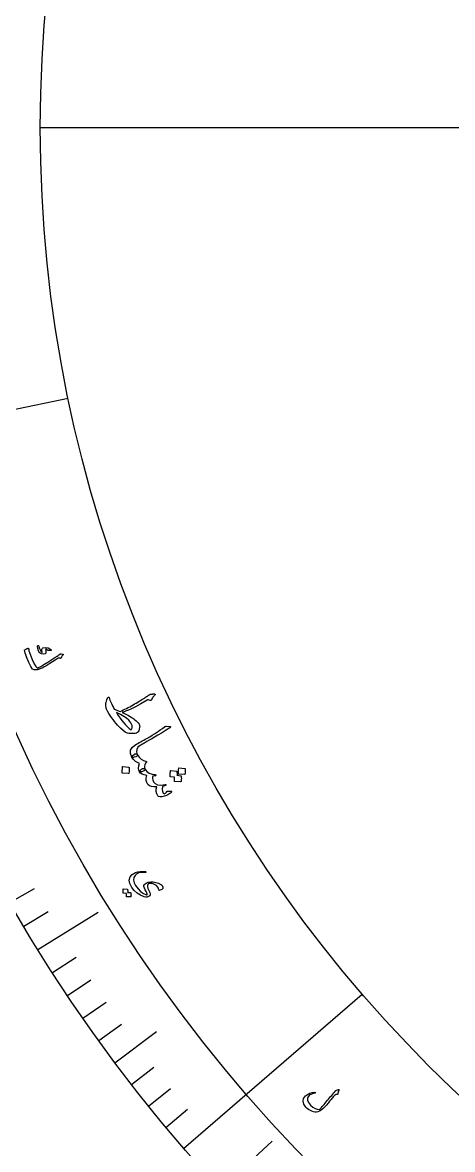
# Model space of a CAD drawing. Header units: millimetres. Extents: x -93 to 93, y -93 to 102.
# Drawn here: x -63.3 to -43, y -48.1 to 4.9 of the extents above; entities that cross this region are included whole.
import ezdxf

# ---------------------------------------------------------------- set-up
doc = ezdxf.new("R2010")
doc.units = ezdxf.units.MM
for name, color, linetype in [('CUT_OUTER', 1, 'Continuous'), ('ENGRAVE', 7, 'Continuous'), ('ENGRAVE_FINE', 8, 'Continuous'), ('TEXT', 5, 'Continuous')]:
    doc.layers.add(name, color=color, linetype=linetype)

msp = doc.modelspace()

# ---------------------------------------------------------------- linework, layer by layer
at = {"layer": 'CUT_OUTER'}
msp.add_arc((0.0002, -0.0002), 92.4998, 179.916824, 0.000097, dxfattribs=at)
at = {"layer": 'ENGRAVE'}
for points in [[(-62.4375, 0), (62.4375, 0)], [(-71.9938, -14.9885), (-61.1268, -12.7261)], [(-62.5533, -38.6632), (-59.7207, -36.9125)], [(-55.6944, -48.0198), (-47.2877, -40.7715)], [(-58.9286, -43.9908), (-56.9717, -42.5299)], [(-53.9708, -49.9491), (-51.5269, -47.6873)]]:
    msp.add_lwpolyline(points, dxfattribs=at)
for radius in [90.65, 90.65, 88.2219, 83.7125, 83.7125, 80.1513, 73.5375, 73.5375, 69.6525, 62.4375, 62.4375]:
    msp.add_circle((0, 0), radius, dxfattribs=at)
at = {"layer": 'ENGRAVE_FINE'}
for points in [[(-63.868, -36.4506), (-62.7111, -35.7903)], [(-63.2205, -37.5624), (-62.0754, -36.882)], [(-61.8666, -39.7528), (-60.746, -39.0327)], [(-61.1606, -40.8307), (-60.0528, -40.0911)], [(-60.4355, -41.8965), (-59.3408, -41.1376)], [(-59.6914, -42.95), (-58.6102, -42.172)], [(-58.1472, -45.0185), (-57.094, -44.203)], [(-57.3476, -46.0328), (-56.3089, -45.199)], [(-56.5299, -47.0333), (-55.506, -46.1814)]]:
    msp.add_lwpolyline(points, dxfattribs=at)
at = {"layer": 'TEXT'}
for points in [[(-61.9237, -24.5756), (-61.9227, -24.5794), (-61.9229, -24.5831), (-61.9243, -24.5867), (-61.9269, -24.5902), (-61.9296, -24.5921), (-61.9328, -24.5937), (-61.9364, -24.5948), (-61.9405, -24.5956), (-62.0594, -24.5961), (-62.0717, -24.5953), (-62.0818, -24.5933), (-62.0895, -24.5901), (-62.0949, -24.5857), (-62.1114, -24.5643), (-62.1286, -24.5473), (-62.1466, -24.5348), (-62.1654, -24.5268), (-62.1735, -24.5269), (-62.1796, -24.5335), (-62.1837, -24.5465), (-62.1858, -24.566), (-62.1853, -24.5783), (-62.1844, -24.5908), (-62.1832, -24.6036), (-62.1815, -24.6167), (-62.1794, -24.6301), (-62.1768, -24.644), (-62.1738, -24.6585), (-62.1702, -24.6735), (-62.1713, -24.7305), (-62.2072, -24.7629), (-62.2779, -24.7706), (-62.3834, -24.7536), (-62.4171, -24.7426), (-62.445, -24.7299), (-62.4671, -24.7155), (-62.4835, -24.6993), (-62.4965, -24.6795), (-62.5101, -24.6505), (-62.5242, -24.6121), (-62.5389, -24.5645), (-62.5458, -24.54), (-62.5516, -24.5164), (-62.5561, -24.4937), (-62.5594, -24.472), (-62.5619, -24.4513), (-62.5639, -24.4318), (-62.5654, -24.4136), (-62.5665, -24.3966), (-62.5649, -24.3852), (-62.5615, -24.3762), (-62.5564, -24.3696), (-62.5495, -24.3654), (-62.5413, -24.3636), (-62.5344, -24.3651), (-62.5288, -24.3699), (-62.5244, -24.3779), (-62.512, -24.4042), (-62.4985, -24.4342), (-62.4838, -24.4679), (-62.4678, -24.5053), (-62.438, -24.5751), (-62.4121, -24.6286), (-62.39, -24.6657), (-62.3718, -24.6864), (-62.3683, -24.6886), (-62.3646, -24.6891), (-62.3607, -24.6879), (-62.3567, -24.6849), (-62.3546, -24.6821), (-62.3533, -24.6779), (-62.3528, -24.6724), (-62.3531, -24.6656), (-62.3616, -24.6042), (-62.3641, -24.5781), (-62.3632, -24.5546), (-62.3591, -24.5337), (-62.3517, -24.5155), (-62.3412, -24.4984), (-62.3285, -24.4858), (-62.3136, -24.4775), (-62.2963, -24.4737), (-62.1726, -24.4657), (-62.0693, -24.48), (-61.9864, -24.5166), (-61.9237, -24.5756)], [(-61.3667, -24.7979), (-61.3831, -24.817), (-61.3982, -24.8361), (-61.4121, -24.8553), (-61.4247, -24.8745), (-61.4359, -24.8938), (-61.4458, -24.9135), (-61.4542, -24.9334), (-61.4613, -24.9536), (-61.4664, -24.9623), (-61.4742, -24.9677), (-61.4848, -24.9698), (-61.4981, -24.9685), (-61.5701, -24.9578), (-61.5777, -24.957), (-61.584, -24.9568), (-61.589, -24.9571), (-61.5925, -24.958), (-61.7368, -25.053), (-61.8675, -25.138), (-61.9846, -25.2129), (-62.0883, -25.2776), (-62.1784, -25.332), (-62.255, -25.3758), (-62.3179, -25.4091), (-62.3672, -25.4317), (-62.462, -25.4704), (-62.4927, -25.4809), (-62.5242, -25.4901), (-62.5563, -25.4978), (-62.5892, -25.5042), (-62.6228, -25.509), (-62.6573, -25.5121), (-62.6926, -25.5136), (-62.7286, -25.5134), (-62.7983, -25.4735), (-62.8816, -25.3568), (-62.9783, -25.1634), (-63.0875, -24.8929), (-63.118, -24.8069), (-63.1439, -24.7266), (-63.1653, -24.6518), (-63.1822, -24.5825), (-63.182, -24.5756), (-63.1798, -24.5698), (-63.1759, -24.5653), (-63.17, -24.562), (-63.1409, -24.5487), (-63.1143, -24.5367), (-63.0902, -24.5262), (-63.0687, -24.517), (-63.0495, -24.5092), (-63.0323, -24.5026), (-63.0172, -24.4972), (-63.0041, -24.493), (-62.9966, -24.4911), (-62.9916, -24.4921), (-62.989, -24.496), (-62.989, -24.5029), (-62.985, -24.5539), (-62.9722, -24.6166), (-62.9505, -24.691), (-62.9198, -24.7772), (-62.8192, -25.0309), (-62.7278, -25.2243), (-62.6464, -25.3575), (-62.5751, -25.4307), (-62.5163, -25.4066), (-62.4141, -25.3511), (-62.2686, -25.2644), (-62.0796, -25.1464), (-61.891, -25.0269), (-61.7484, -24.936), (-61.6521, -24.8737), (-61.602, -24.8398), (-61.5885, -24.83), (-61.5759, -24.8209), (-61.5641, -24.8124), (-61.5532, -24.8045), (-61.5433, -24.7974), (-61.5345, -24.7909), (-61.5268, -24.7852), (-61.5202, -24.7802), (-61.5054, -24.7704), (-61.4903, -24.7637), (-61.4746, -24.7602), (-61.4586, -24.7598), (-61.3704, -24.7662), (-61.3643, -24.7672), (-61.3597, -24.7691), (-61.3567, -24.7719), (-61.3554, -24.7756), (-61.3561, -24.7812), (-61.3582, -24.7867), (-61.3617, -24.7923), (-61.3667, -24.7979)], [(-57.2346, -26.6497), (-57.1976, -26.6485), (-57.1648, -26.6475), (-57.1362, -26.6468), (-57.1117, -26.6464), (-57.0918, -26.6461), (-57.0765, -26.6459), (-57.0659, -26.6458), (-57.0601, -26.6458), (-57.0517, -26.6476), (-57.0446, -26.6512), (-57.0388, -26.6567), (-57.0343, -26.6641), (-57.0324, -26.671), (-57.033, -26.6778), (-57.0364, -26.6846), (-57.0423, -26.6914), (-57.0716, -26.7229), (-57.0974, -26.7509), (-57.1196, -26.7757), (-57.1381, -26.797), (-57.1456, -26.8078), (-57.1534, -26.8198), (-57.1614, -26.833), (-57.1698, -26.8474), (-57.1784, -26.8632), (-57.1872, -26.8805), (-57.196, -26.8994), (-57.205, -26.9198), (-57.2165, -26.9353), (-57.2303, -26.9452), (-57.2463, -26.9494), (-57.2646, -26.9478), (-57.3603, -26.9283), (-57.3751, -26.9266), (-57.3892, -26.9275), (-57.4025, -26.931), (-57.415, -26.9371), (-57.7144, -27.1108), (-57.9591, -27.2472), (-58.1491, -27.346), (-58.2846, -27.4071), (-58.3362, -27.4278), (-58.3835, -27.4463), (-58.4264, -27.4624), (-58.465, -27.4763), (-58.4994, -27.4881), (-58.5298, -27.4977), (-58.5562, -27.5053), (-58.5786, -27.5107), (-58.4739, -27.565), (-58.3784, -27.6159), (-58.2922, -27.6634), (-58.2152, -27.7076), (-58.1474, -27.7483), (-58.0888, -27.7852), (-58.0392, -27.8185), (-57.9988, -27.848), (-57.933, -27.9035), (-57.8764, -27.9577), (-57.829, -28.0107), (-57.7909, -28.0624), (-57.7754, -28.0921), (-57.7658, -28.1264), (-57.7623, -28.1654), (-57.7648, -28.2091), (-57.7799, -28.3006), (-57.8022, -28.3731), (-57.8315, -28.4267), (-57.868, -28.4612), (-57.9164, -28.4839), (-57.9758, -28.4993), (-58.0462, -28.5075), (-58.1275, -28.5084), (-58.2097, -28.505), (-58.2796, -28.4989), (-58.3372, -28.4903), (-58.3825, -28.4792), (-58.45, -28.4438), (-58.5421, -28.3712), (-58.6586, -28.2611), (-58.7993, -28.1133), (-58.874, -28.0289), (-58.9462, -27.9413), (-59.0158, -27.8504), (-59.0829, -27.7563), (-59.1474, -27.6593), (-59.2093, -27.56), (-59.2686, -27.4583), (-59.3253, -27.3543), (-59.3355, -27.3114), (-59.3434, -27.2699), (-59.349, -27.2296), (-59.3522, -27.1907), (-59.3532, -27.1528), (-59.3521, -27.1155), (-59.3491, -27.0788), (-59.344, -27.0428), (-59.3307, -26.9775), (-59.3136, -26.9205), (-59.2926, -26.8718), (-59.2679, -26.8314), (-59.2443, -26.8047), (-59.2251, -26.793), (-59.2103, -26.7963), (-59.1999, -26.8145), (-59.1819, -26.871), (-59.1604, -26.931), (-59.1353, -26.9943), (-59.1066, -27.0609), (-59.0744, -27.131), (-59.0386, -27.2043), (-58.9992, -27.281), (-58.9563, -27.361), (-58.684, -27.4631), (-58.6082, -27.4318), (-58.5325, -27.3987), (-58.4569, -27.3636), (-58.3812, -27.3266), (-58.3053, -27.2877), (-58.229, -27.2471), (-58.1521, -27.2048), (-58.0748, -27.1608), (-57.9986, -27.1164), (-57.9252, -27.0729), (-57.8547, -27.0303), (-57.7869, -26.9887), (-57.7217, -26.9482), (-57.6585, -26.9091), (-57.5975, -26.8715), (-57.5387, -26.8354), (-57.4842, -26.8018), (-57.4364, -26.772), (-57.3953, -26.746), (-57.3609, -26.7237), (-57.3329, -26.7051), (-57.3113, -26.69), (-57.296, -26.6786), (-57.287, -26.6707), (-57.2762, -26.6633), (-57.2639, -26.6574), (-57.25, -26.6528), (-57.2346, -26.6497)], [(-58.278, -27.8744), (-58.3755, -27.7867), (-58.5047, -27.6986), (-58.6655, -27.6099), (-58.8579, -27.5201), (-58.7732, -27.655), (-58.6875, -27.7804), (-58.6009, -27.8963), (-58.5135, -28.0028), (-58.4258, -28.0998), (-58.3383, -28.1873), (-58.2509, -28.2655), (-58.1639, -28.3342), (-58.1183, -28.2367), (-58.1222, -28.1277), (-58.1754, -28.007), (-58.278, -27.8744)], [(-56.3286, -28.1802), (-56.3176, -28.1813), (-56.3095, -28.1834), (-56.3044, -28.1866), (-56.3023, -28.1909), (-56.3027, -28.1992), (-56.3108, -28.2106), (-56.3266, -28.2249), (-56.3502, -28.2422), (-56.548, -28.3697), (-56.7321, -28.4853), (-56.9025, -28.5889), (-57.0591, -28.6806), (-57.1941, -28.7568), (-57.3151, -28.8254), (-57.4219, -28.8862), (-57.5147, -28.9393), (-57.5934, -28.9845), (-57.6583, -29.0216), (-57.7092, -29.0506), (-57.7462, -29.0716), (-57.8474, -29.1537), (-57.9032, -29.2509), (-57.9135, -29.3632), (-57.8782, -29.4904), (-57.8703, -29.5268), (-57.8793, -29.5573), (-57.9055, -29.5819), (-57.9487, -29.6006), (-58.0213, -29.6211), (-58.0757, -29.6309), (-58.1117, -29.63), (-58.1295, -29.6184), (-58.191, -29.4445), (-58.1877, -29.292), (-58.1197, -29.1613), (-57.9873, -29.0522), (-57.9185, -29.011), (-57.8492, -28.9703), (-57.7795, -28.93), (-57.7093, -28.8902), (-57.6388, -28.8506), (-57.568, -28.8112), (-57.4969, -28.7718), (-57.4256, -28.7325), (-57.2894, -28.6579), (-57.1681, -28.5881), (-57.0617, -28.5232), (-56.9701, -28.4632), (-56.8833, -28.403), (-56.7914, -28.3378), (-56.6944, -28.2675), (-56.5923, -28.1922), (-56.5734, -28.1796), (-56.5547, -28.171), (-56.5363, -28.1663), (-56.5181, -28.1655)], [(-57.5255, -30.1727), (-57.521, -30.1985), (-57.52, -30.2186), (-57.5224, -30.233), (-57.5282, -30.2417), (-57.5396, -30.2503), (-57.5545, -30.259), (-57.5729, -30.2678), (-57.5948, -30.2766), (-57.6671, -30.3011), (-57.7213, -30.3137), (-57.7574, -30.3146), (-57.7752, -30.3036), (-57.8043, -30.2225), (-57.812, -30.1303), (-57.7983, -30.0271), (-57.7633, -29.913), (-57.8686, -29.876), (-57.9648, -29.8146), (-58.0518, -29.7287), (-58.1295, -29.6184), (-58.1334, -29.6043), (-58.1309, -29.5899), (-58.1218, -29.5753), (-58.1063, -29.5605), (-58.0004, -29.4784), (-57.9886, -29.4693), (-57.9739, -29.4631), (-57.9564, -29.46), (-57.936, -29.4598), (-57.9187, -29.4627), (-57.9033, -29.4688), (-57.8898, -29.478), (-57.8782, -29.4904), (-57.785, -29.6213), (-57.6877, -29.718), (-57.5866, -29.7808), (-57.4817, -29.8095), (-57.468, -29.8122), (-57.4564, -29.8176), (-57.4468, -29.8259), (-57.4392, -29.837), (-57.4351, -29.8488), (-57.4357, -29.859), (-57.4411, -29.8678), (-57.4512, -29.875), (-57.4615, -29.8808), (-57.47, -29.8866), (-57.4767, -29.8923), (-57.4817, -29.898), (-57.5134, -29.974), (-57.5313, -30.0452), (-57.5353, -30.1114), (-57.5255, -30.1727)], [(-58.2811, -30.0917), (-58.2758, -30.0934), (-58.2712, -30.0973), (-58.2672, -30.1033), (-58.2639, -30.1114), (-58.2574, -30.1776), (-58.2574, -30.2432), (-58.2638, -30.3081), (-58.2767, -30.3725), (-58.2799, -30.3798), (-58.2845, -30.3846), (-58.2903, -30.387), (-58.2974, -30.3869), (-58.5779, -30.3636), (-58.5855, -30.3612), (-58.59, -30.3555), (-58.5914, -30.3463), (-58.5898, -30.3338), (-58.5884, -30.3229), (-58.5865, -30.306), (-58.5843, -30.283), (-58.5817, -30.254), (-58.5788, -30.2186), (-58.5758, -30.1764), (-58.5728, -30.1275), (-58.5697, -30.0719), (-58.5684, -30.0641), (-58.5657, -30.0591), (-58.5615, -30.0569), (-58.5559, -30.0576)], [(-56.2664, -31.2197), (-56.259, -31.2234), (-56.2565, -31.2312), (-56.2589, -31.243), (-56.2662, -31.2588), (-56.2817, -31.2802), (-56.3074, -31.304), (-56.3433, -31.3305), (-56.3894, -31.3595), (-56.4431, -31.3904), (-56.4974, -31.4168), (-56.5524, -31.4387), (-56.6082, -31.456), (-56.7224, -31.4795), (-56.8112, -31.4842), (-56.8744, -31.4702), (-56.9122, -31.4375), (-56.96, -31.3373), (-56.9842, -31.2336), (-56.9846, -31.1264), (-56.9612, -31.0158), (-57.0911, -31.0193), (-57.2038, -31.0007), (-57.2995, -30.9602), (-57.378, -30.8976), (-57.4315, -30.8163), (-57.4564, -30.7184), (-57.4526, -30.6039), (-57.4202, -30.4731), (-57.549, -30.4495), (-57.6512, -30.4133), (-57.7266, -30.3647), (-57.7752, -30.3036), (-57.7748, -30.286), (-57.7587, -30.2611), (-57.7269, -30.2288), (-57.6795, -30.1893), (-57.629, -30.1575), (-57.5865, -30.1442), (-57.552, -30.1492), (-57.5255, -30.1727), (-57.429, -30.2859), (-57.3134, -30.3684), (-57.1789, -30.4201), (-57.0256, -30.441), (-57.0172, -30.4421), (-57.0104, -30.4444), (-57.0051, -30.448), (-57.0014, -30.4529), (-56.9986, -30.4599), (-56.9975, -30.4668), (-56.9982, -30.4739), (-57.0007, -30.4809), (-57.0141, -30.4915), (-57.0426, -30.4989), (-57.086, -30.5032), (-57.1444, -30.5044), (-57.1634, -30.554), (-57.164, -30.6155), (-57.1462, -30.6891), (-57.1097, -30.7745), (-57.0338, -30.8646), (-56.9167, -30.9157), (-56.7588, -30.9277), (-56.5602, -30.9006), (-56.55, -30.899), (-56.542, -30.8995), (-56.5359, -30.902), (-56.5319, -30.9065), (-56.5284, -30.9146), (-56.5268, -30.9224), (-56.5272, -30.9299), (-56.5294, -30.9371), (-56.5344, -30.9443), (-56.5402, -30.9501), (-56.5467, -30.9546), (-56.5539, -30.9577), (-56.6844, -30.9934), (-56.6953, -31.0411), (-56.6992, -31.0935), (-56.6961, -31.1505), (-56.6858, -31.2122), (-56.6699, -31.269), (-56.6514, -31.3087), (-56.6302, -31.3312), (-56.6064, -31.3366), (-56.5795, -31.3278), (-56.5463, -31.3061), (-56.5068, -31.2715), (-56.461, -31.224), (-56.4438, -31.2183), (-56.4056, -31.2157), (-56.3465, -31.2162), (-56.2664, -31.2197)], [(-55.6429, -30.1478), (-55.6376, -30.1493), (-55.633, -30.1529), (-55.629, -30.1586), (-55.6257, -30.1664), (-55.6214, -30.1984), (-55.6186, -30.2302), (-55.6174, -30.2617), (-55.6175, -30.2929), (-55.6193, -30.3241), (-55.6226, -30.3556), (-55.6276, -30.3873), (-55.6343, -30.4192), (-55.638, -30.4283), (-55.6429, -30.4344), (-55.6489, -30.4377), (-55.656, -30.4381), (-55.9359, -30.4224), (-55.9422, -30.4197), (-55.9459, -30.4138), (-55.9468, -30.4046), (-55.9451, -30.3923), (-55.9437, -30.3817), (-55.942, -30.3651), (-55.9399, -30.3427), (-55.9374, -30.3144), (-55.9348, -30.2799), (-55.9321, -30.2388), (-55.9293, -30.1911), (-55.9265, -30.1369), (-55.9253, -30.1293), (-55.9226, -30.1244), (-55.9185, -30.1221), (-55.9129, -30.1226)], [(-55.8277, -30.4899), (-55.8224, -30.4914), (-55.8178, -30.495), (-55.8138, -30.5007), (-55.8104, -30.5085), (-55.806, -30.5407), (-55.803, -30.5726), (-55.8016, -30.6042), (-55.8016, -30.6355), (-55.8031, -30.6668), (-55.8063, -30.6984), (-55.8111, -30.7302), (-55.8176, -30.7623), (-55.8209, -30.7697), (-55.8259, -30.7748), (-55.8325, -30.7778), (-55.8408, -30.7786), (-56.1211, -30.7631), (-56.1258, -30.7611), (-56.1286, -30.7558), (-56.1297, -30.7473), (-56.129, -30.7357), (-56.1283, -30.7279), (-56.1273, -30.7158), (-56.1261, -30.6993), (-56.1245, -30.6785), (-56.1229, -30.6534), (-56.1212, -30.6241), (-56.1196, -30.5907), (-56.118, -30.5531), (-56.3239, -30.5415), (-56.3303, -30.5388), (-56.334, -30.5329), (-56.335, -30.5237), (-56.3332, -30.5113), (-56.3319, -30.5006), (-56.3302, -30.484), (-56.3281, -30.4615), (-56.3256, -30.4331), (-56.323, -30.3984), (-56.3204, -30.3571), (-56.3177, -30.3092), (-56.315, -30.2548), (-56.3131, -30.2483), (-56.31, -30.2442), (-56.3056, -30.2425), (-56.2999, -30.2431), (-56.0294, -30.2695), (-56.0241, -30.271), (-56.0195, -30.2747), (-56.0155, -30.2804), (-56.0122, -30.2883), (-56.0091, -30.311), (-56.0066, -30.3339), (-56.0047, -30.3569), (-56.0034, -30.38), (-56.003, -30.4032), (-56.0037, -30.4263), (-56.0055, -30.4494), (-56.0085, -30.4724)], [(-56.8603, -35.8519), (-56.8771, -35.7828), (-56.9164, -35.7187), (-56.978, -35.6593), (-57.0622, -35.6048), (-57.127, -35.5772), (-57.1935, -35.5619), (-57.2614, -35.5589), (-57.331, -35.5681), (-57.3434, -35.5724), (-57.3548, -35.5792), (-57.3654, -35.5885), (-57.3749, -35.6003), (-57.3954, -35.652), (-57.3945, -35.7171), (-57.3724, -35.7956), (-57.329, -35.8873), (-57.285, -35.9772), (-57.2628, -36.0487), (-57.2623, -36.1016), (-57.2836, -36.1361), (-57.347, -36.1785), (-57.4125, -36.2019), (-57.48, -36.2064), (-57.5496, -36.1919), (-57.7229, -36.1154), (-57.8778, -36.0148), (-58.0143, -35.8902), (-58.1321, -35.7417), (-58.2275, -35.5591), (-58.2552, -35.3961), (-58.2156, -35.253), (-58.1088, -35.1299), (-58.0375, -35.0834), (-57.952, -35.0461), (-57.8524, -35.018), (-57.7388, -34.999), (-57.7056, -34.9963), (-57.6732, -34.9944), (-57.6414, -34.9934), (-57.6104, -34.9932), (-57.5798, -34.994), (-57.5496, -34.9957), (-57.5197, -34.9983), (-57.4902, -35.0019), (-57.4768, -35.0054), (-57.4688, -35.0109), (-57.4663, -35.0185), (-57.4693, -35.0283), (-57.4753, -35.0364), (-57.4829, -35.042), (-57.4919, -35.0453), (-57.5024, -35.046), (-57.6653, -35.0446), (-57.7984, -35.0658), (-57.9018, -35.1098), (-57.9754, -35.1768), (-58.0312, -35.283), (-58.046, -35.3983), (-58.0196, -35.5226), (-57.952, -35.6557), (-57.8391, -35.8101), (-57.7156, -35.9355), (-57.5817, -36.0319), (-57.4377, -36.0992), (-57.4272, -36.1021), (-57.4194, -36.1007), (-57.4143, -36.0952), (-57.4118, -36.0854), (-57.4153, -36.0543), (-57.4316, -36.0067), (-57.4606, -35.9426), (-57.5023, -35.8621), (-57.5414, -35.7781), (-57.5605, -35.7073), (-57.5595, -35.6499), (-57.5387, -35.6057), (-57.5042, -35.5698), (-57.463, -35.5404), (-57.4152, -35.5172), (-57.3607, -35.5004), (-57.2439, -35.4829), (-57.125, -35.485), (-57.0041, -35.5068), (-56.8809, -35.548), (-56.8502, -35.5602), (-56.8221, -35.5731), (-56.7967, -35.5867), (-56.7738, -35.601), (-56.7536, -35.6159), (-56.7358, -35.6311), (-56.7206, -35.6467), (-56.708, -35.6626), (-56.6721, -35.7335), (-56.6757, -35.7932), (-56.7188, -35.8416), (-56.8014, -35.8787), (-56.827, -35.8834), (-56.8453, -35.8806), (-56.8564, -35.87), (-56.8603, -35.8519)], [(-58.1941, -35.9913), (-58.1905, -35.9922), (-58.1872, -35.9945), (-58.1843, -35.9983), (-58.1817, -36.0035), (-58.1772, -36.0253), (-58.1738, -36.047), (-58.1714, -36.0685), (-58.17, -36.0898), (-58.1696, -36.1112), (-58.1703, -36.1328), (-58.1721, -36.1546), (-58.1751, -36.1766), (-58.177, -36.1817), (-58.1801, -36.1854), (-58.1844, -36.1876), (-58.1899, -36.1884), (-58.3786, -36.1854), (-58.3818, -36.1842), (-58.384, -36.1807), (-58.3851, -36.1749), (-58.3851, -36.167), (-58.3843, -36.161), (-58.3838, -36.1517), (-58.3836, -36.1393), (-58.3837, -36.1236), (-58.3841, -36.1044), (-58.3847, -36.0817), (-58.3856, -36.0554), (-58.3866, -36.0254), (-58.534, -36.0213), (-58.5391, -36.0201), (-58.5424, -36.0165), (-58.5438, -36.0105), (-58.5433, -36.002), (-58.5429, -35.9948), (-58.5425, -35.9834), (-58.5422, -35.9681), (-58.5418, -35.9486), (-58.5417, -35.925), (-58.5418, -35.8968), (-58.5422, -35.8642), (-58.5429, -35.827), (-58.5419, -35.8226), (-58.54, -35.8197), (-58.5371, -35.8184), (-58.5333, -35.8187), (-58.3489, -35.8277), (-58.3453, -35.8286), (-58.342, -35.8309), (-58.3391, -35.8347), (-58.3365, -35.84), (-58.332, -35.8581), (-58.3286, -35.8762), (-58.3263, -35.8944), (-58.3249, -35.9126), (-58.3246, -35.9307), (-58.325, -35.9488), (-58.3263, -35.9667), (-58.3284, -35.9845)], [(-48.4091, -45.2535), (-48.4019, -45.2517), (-48.3955, -45.252), (-48.3896, -45.2542), (-48.3844, -45.2585), (-48.3807, -45.2642), (-48.3794, -45.2707), (-48.3805, -45.2781), (-48.3841, -45.2863), (-48.406, -45.333), (-48.4222, -45.3762), (-48.4328, -45.4159), (-48.4377, -45.4521), (-48.4405, -45.464), (-48.4477, -45.4734), (-48.4595, -45.4804), (-48.4757, -45.4849), (-48.4843, -45.4861), (-48.4927, -45.4874), (-48.5006, -45.4886), (-48.5082, -45.4899), (-48.5153, -45.4911), (-48.5218, -45.4921), (-48.5278, -45.493), (-48.5333, -45.4937), (-48.5429, -45.4953), (-48.5526, -45.4991), (-48.5623, -45.505), (-48.5722, -45.5132), (-48.5969, -45.5397), (-48.6234, -45.569), (-48.6517, -45.601), (-48.682, -45.6359), (-48.7141, -45.6735), (-48.7483, -45.7137), (-48.7844, -45.7565), (-48.8227, -45.8019), (-48.8602, -45.8479), (-48.8957, -45.8907), (-48.9293, -45.9306), (-48.961, -45.9673), (-48.9907, -46.0012), (-49.0185, -46.0324), (-49.0443, -46.0608), (-49.0682, -46.0866), (-49.142, -46.1596), (-49.2194, -46.2207), (-49.3006, -46.2699), (-49.3856, -46.307), (-49.4437, -46.32), (-49.5103, -46.3182), (-49.5854, -46.3015), (-49.6689, -46.27), (-49.752, -46.2288), (-49.8244, -46.1847), (-49.8861, -46.1379), (-49.937, -46.0883), (-50.0396, -45.941), (-50.0765, -45.8022), (-50.0478, -45.6722), (-49.9538, -45.5509), (-49.8644, -45.4818), (-49.763, -45.4292), (-49.6497, -45.3932), (-49.5246, -45.3735), (-49.5164, -45.3733), (-49.5099, -45.3749), (-49.5048, -45.3782), (-49.5014, -45.3833), (-49.4988, -45.3898), (-49.4979, -45.3956), (-49.4986, -45.4009), (-49.5009, -45.4055), (-49.5053, -45.4113), (-49.5106, -45.4158), (-49.5167, -45.4189), (-49.5237, -45.4208), (-49.6248, -45.4486), (-49.7057, -45.478), (-49.7664, -45.5089), (-49.8069, -45.5415), (-49.8657, -45.6426), (-49.8721, -45.7509), (-49.826, -45.8665), (-49.7274, -45.989), (-49.62, -46.0824), (-49.5122, -46.1463), (-49.4042, -46.1807), (-49.296, -46.1857), (-49.2705, -46.1596), (-49.2413, -46.1284), (-49.2084, -46.0921), (-49.1719, -46.0508), (-49.1317, -46.0043), (-49.0877, -45.9524), (-49.0401, -45.8951), (-48.9887, -45.8323), (-48.9351, -45.7683), (-48.8821, -45.7056), (-48.8296, -45.6441), (-48.7778, -45.584), (-48.7264, -45.5252), (-48.6754, -45.4679), (-48.6249, -45.412), (-48.5747, -45.3576), (-48.5285, -45.3031), (-48.5223, -45.2979), (-48.5159, -45.2936), (-48.5095, -45.2902), (-48.5029, -45.2877)]]:
    msp.add_lwpolyline(points, close=True, dxfattribs=at)

doc.saveas('drawing.dxf')
